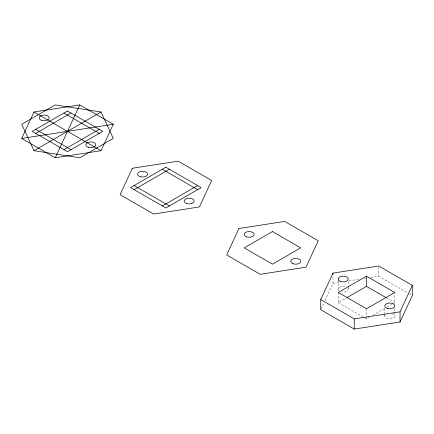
<?xml version="1.0" encoding="UTF-8"?>
<svg xmlns="http://www.w3.org/2000/svg" width="434" height="434" viewBox="0 0 434 434"><rect width="100%" height="100%" fill="white"/><g stroke="black" fill="none" stroke-linecap="round" stroke-linejoin="round"><path stroke-width="0.33" stroke-dasharray="2.17 1.63" d="M321.014 309.111L323.867 302.965M325.006 300.507L332.997 283.293L332.997 275.655M338.287 292.456L338.287 302.644L346.354 297.99M364.788 317.943L366.513 318.941L369.394 317.276M372.849 315.279L384.947 308.297M387.253 306.968L391.859 304.305M392.434 303.974L394.739 302.644L394.739 292.456M332.997 283.293L340.294 282.165M348.92 280.831L359.536 279.187M364.186 278.471L365.509 278.265M370.82 277.44L378.784 276.208L408.833 293.558M409.408 293.894L412.3 295.559M386.672 297.99L394.739 302.644M338.287 302.644L364.207 317.612M394.788 308.449L394.788 311.634M394.788 312.268L394.788 316.088M384.812 308.449L384.812 313.543M384.812 314.178L384.812 316.088M378.784 267.295L378.784 276.208M366.513 308.753L366.513 318.941M348.22 281.563L348.22 286.017M348.22 286.652L348.22 289.201M338.238 279.653L338.238 289.201M348.046 288.453A4.991 2.881 0 0 1 341.938 291.984M338.905 290.639A4.991 2.881 0 0 1 339.697 287.162A4.991 2.881 0 0 1 345.724 286.706M392.293 313.592A4.991 2.881 0 0 1 394.322 317.308A4.991 2.881 0 0 1 388.094 318.795A4.991 2.881 0 0 1 384.98 315.344"/><path stroke-width="0.65" d="M21.7 138.441L33.966 112.005L79.753 104.919L113.274 124.27L101.003 150.707L55.216 157.792L21.7 138.441L113.274 124.27M55.216 157.792L79.753 104.919M320.726 299.541L332.997 273.105L378.784 266.026L412.3 285.377L412.3 295.559L400.034 321.995L354.247 329.081L320.726 309.73L320.726 299.541L354.247 318.892L400.034 311.813L412.3 285.377M35.734 133.395L71.013 113.024M33.966 150.707L101.003 112.005L113.274 138.441L79.753 157.792L33.966 150.707L21.7 124.27L55.216 104.919L101.003 112.005M63.961 149.687L99.24 129.321M134.117 189.642L169.401 169.271M162.343 205.933L197.622 185.568M366.513 276.165L338.287 292.456L366.513 308.753L394.739 292.456L366.513 276.165L366.513 286.348L346.929 297.653M366.513 286.348L386.097 297.653M162.343 169.271L197.622 189.642M63.961 113.024L99.24 133.395M33.966 112.005L101.003 150.707M134.117 185.568L169.401 205.933M35.734 129.321L71.013 149.687M400.034 311.813L400.034 321.995M354.247 318.892L354.247 329.081M332.997 273.105L332.997 274.38M132.354 168.251L120.082 194.687L153.603 214.038L199.39 206.953L211.656 180.517L178.141 161.166L132.354 168.251M238.933 228.512L226.667 254.942L260.183 274.299L305.97 267.214L318.236 240.778L284.72 221.427L238.933 228.512M67.487 110.985L32.203 131.356L67.487 151.726L102.766 131.356L67.487 110.985M165.869 167.231L130.591 187.602L165.869 207.973L201.154 187.602L165.869 167.231M272.454 231.566L244.228 247.863L272.454 264.16L300.675 247.863L272.454 231.566M41.707 120.408A4.991 2.881 0 0 0 49.188 117.912A4.991 2.881 0 0 0 41.707 115.417A4.991 2.881 0 0 0 41.707 120.408M88.276 147.294A4.991 2.881 0 0 0 95.762 144.799A4.991 2.881 0 0 0 88.276 142.303A4.991 2.881 0 0 0 88.276 147.294M140.09 176.654A4.991 2.881 0 0 0 147.576 174.159A4.991 2.881 0 0 0 140.09 171.663A4.991 2.881 0 0 0 140.09 176.654M186.663 203.541A4.991 2.881 0 0 0 194.144 201.045A4.991 2.881 0 0 0 186.663 198.55A4.991 2.881 0 0 0 186.663 203.541M246.669 236.915A4.991 2.881 0 0 0 254.156 234.42A4.991 2.881 0 0 0 246.669 231.924A4.991 2.881 0 0 0 246.669 236.915M293.243 263.801A4.991 2.881 0 0 0 300.729 261.306A4.991 2.881 0 0 0 293.243 258.81A4.991 2.881 0 0 0 293.243 263.801M340.733 281.509A4.991 2.881 0 0 0 348.22 279.013A4.991 2.881 0 0 0 340.733 276.518A4.991 2.881 0 0 0 340.733 281.509M387.307 308.4A4.991 2.881 0 0 0 394.788 305.905A4.991 2.881 0 0 0 387.307 303.409A4.991 2.881 0 0 0 387.307 308.4"/></g></svg>
